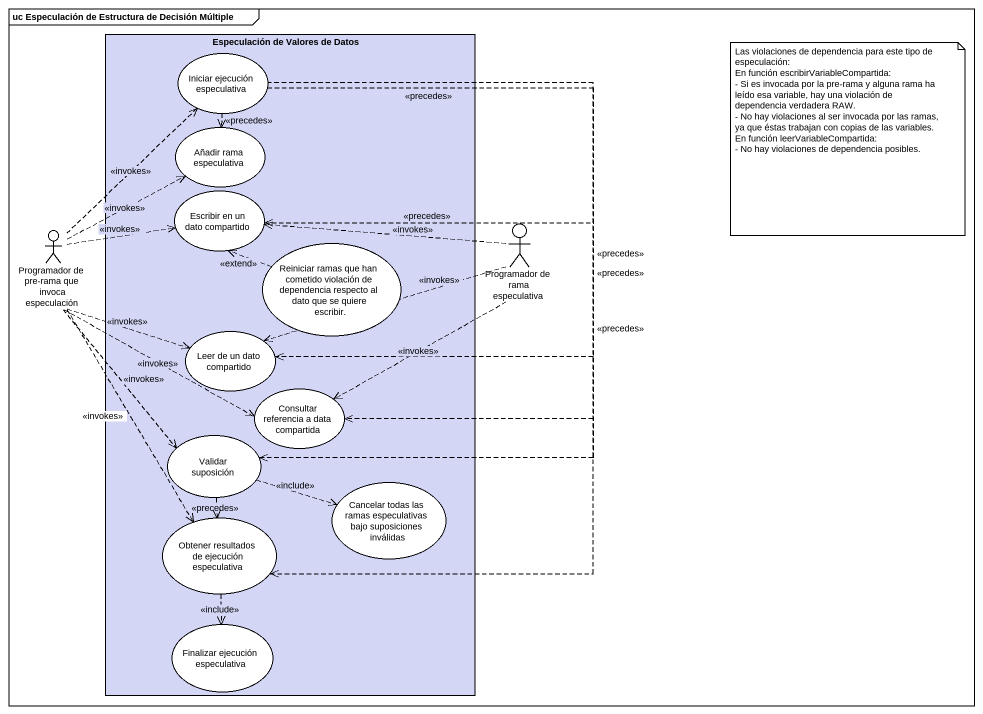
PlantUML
@startuml
mainframe uc Especulación de Estructura de Decisión Múltiple
rectangle "Especulación de Valores de Datos" as Especulación_de_Valores_de #D3D7F5 {
  usecase "Iniciar ejecución especulativa" as Iniciar_ejecución
  usecase "Añadir rama especulativa" as Añadir_rama_especulativa
  usecase "Escribir en un dato compartido" as Escribir_en_un_dato
  usecase "Reiniciar ramas que han cometido violación de dependencia respecto al dato que se quiere escribir." as Reiniciar_ramas_que_han
  usecase "Leer de un dato compartido" as Leer_de_un_dato_compartido
  usecase "Consultar referencia a data compartida" as Consultar_referencia_a_data
  usecase "Validar suposición" as Validar_suposición
  usecase "Cancelar todas las ramas especulativas bajo suposiciones inválidas" as Cancelar_todas_las_ramas
  usecase "Obtener resultados de ejecución especulativa" as Obtener_resultados_de
  usecase "Finalizar ejecución especulativa" as Finalizar_ejecución
}
actor "Programador de pre-rama que invoca especulación" as Programador_de_pre_rama_que
actor "Programador de rama especulativa" as Programador_de_rama
Iniciar_ejecución ..> Añadir_rama_especulativa : <<precedes>>
Iniciar_ejecución ..> Leer_de_un_dato_compartido : <<precedes>>
Iniciar_ejecución ..> Consultar_referencia_a_data : <<precedes>>
Iniciar_ejecución ..> Validar_suposición : <<precedes>>
Escribir_en_un_dato <.up. Iniciar_ejecución : <<precedes>>
Programador_de_pre_rama_que .up.> Iniciar_ejecución : <<invokes>>
Programador_de_pre_rama_que .up.> Añadir_rama_especulativa : <<invokes>>
Programador_de_pre_rama_que .right.> Escribir_en_un_dato : <<invokes>>
Programador_de_pre_rama_que .right.> Leer_de_un_dato_compartido : <<invokes>>
Programador_de_pre_rama_que ..> Consultar_referencia_a_data : <<invokes>>
Programador_de_pre_rama_que ..> Validar_suposición : <<invokes>>
Programador_de_pre_rama_que ..> Obtener_resultados_de : <<invokes>>
Programador_de_rama .left.> Escribir_en_un_dato : <<invokes>>
Programador_de_rama .left.> Leer_de_un_dato_compartido : <<invokes>>
Programador_de_rama ..> Consultar_referencia_a_data : <<invokes>>
Reiniciar_ramas_que_han .up.> Escribir_en_un_dato : <<extend>>
Validar_suposición .right.> Cancelar_todas_las_ramas : <<include>>
Validar_suposición ..> Obtener_resultados_de : <<precedes>>
Obtener_resultados_de <.up. Iniciar_ejecución : <<precedes>>
Obtener_resultados_de ..> Finalizar_ejecución : <<include>>
note as N1
  Las violaciones de dependencia para este tipo de especulación:
  En función escribirVariableCompartida:
  - Si es invocada por la pre-rama y alguna rama ha leído esa variable, hay una violación de dependencia verdadera RAW.
  - No hay violaciones al ser invocada por las ramas, ya que éstas trabajan con copias de las variables.
  En función leerVariableCompartida:
  - No hay violaciones de dependencia posibles.
end note
@enduml
